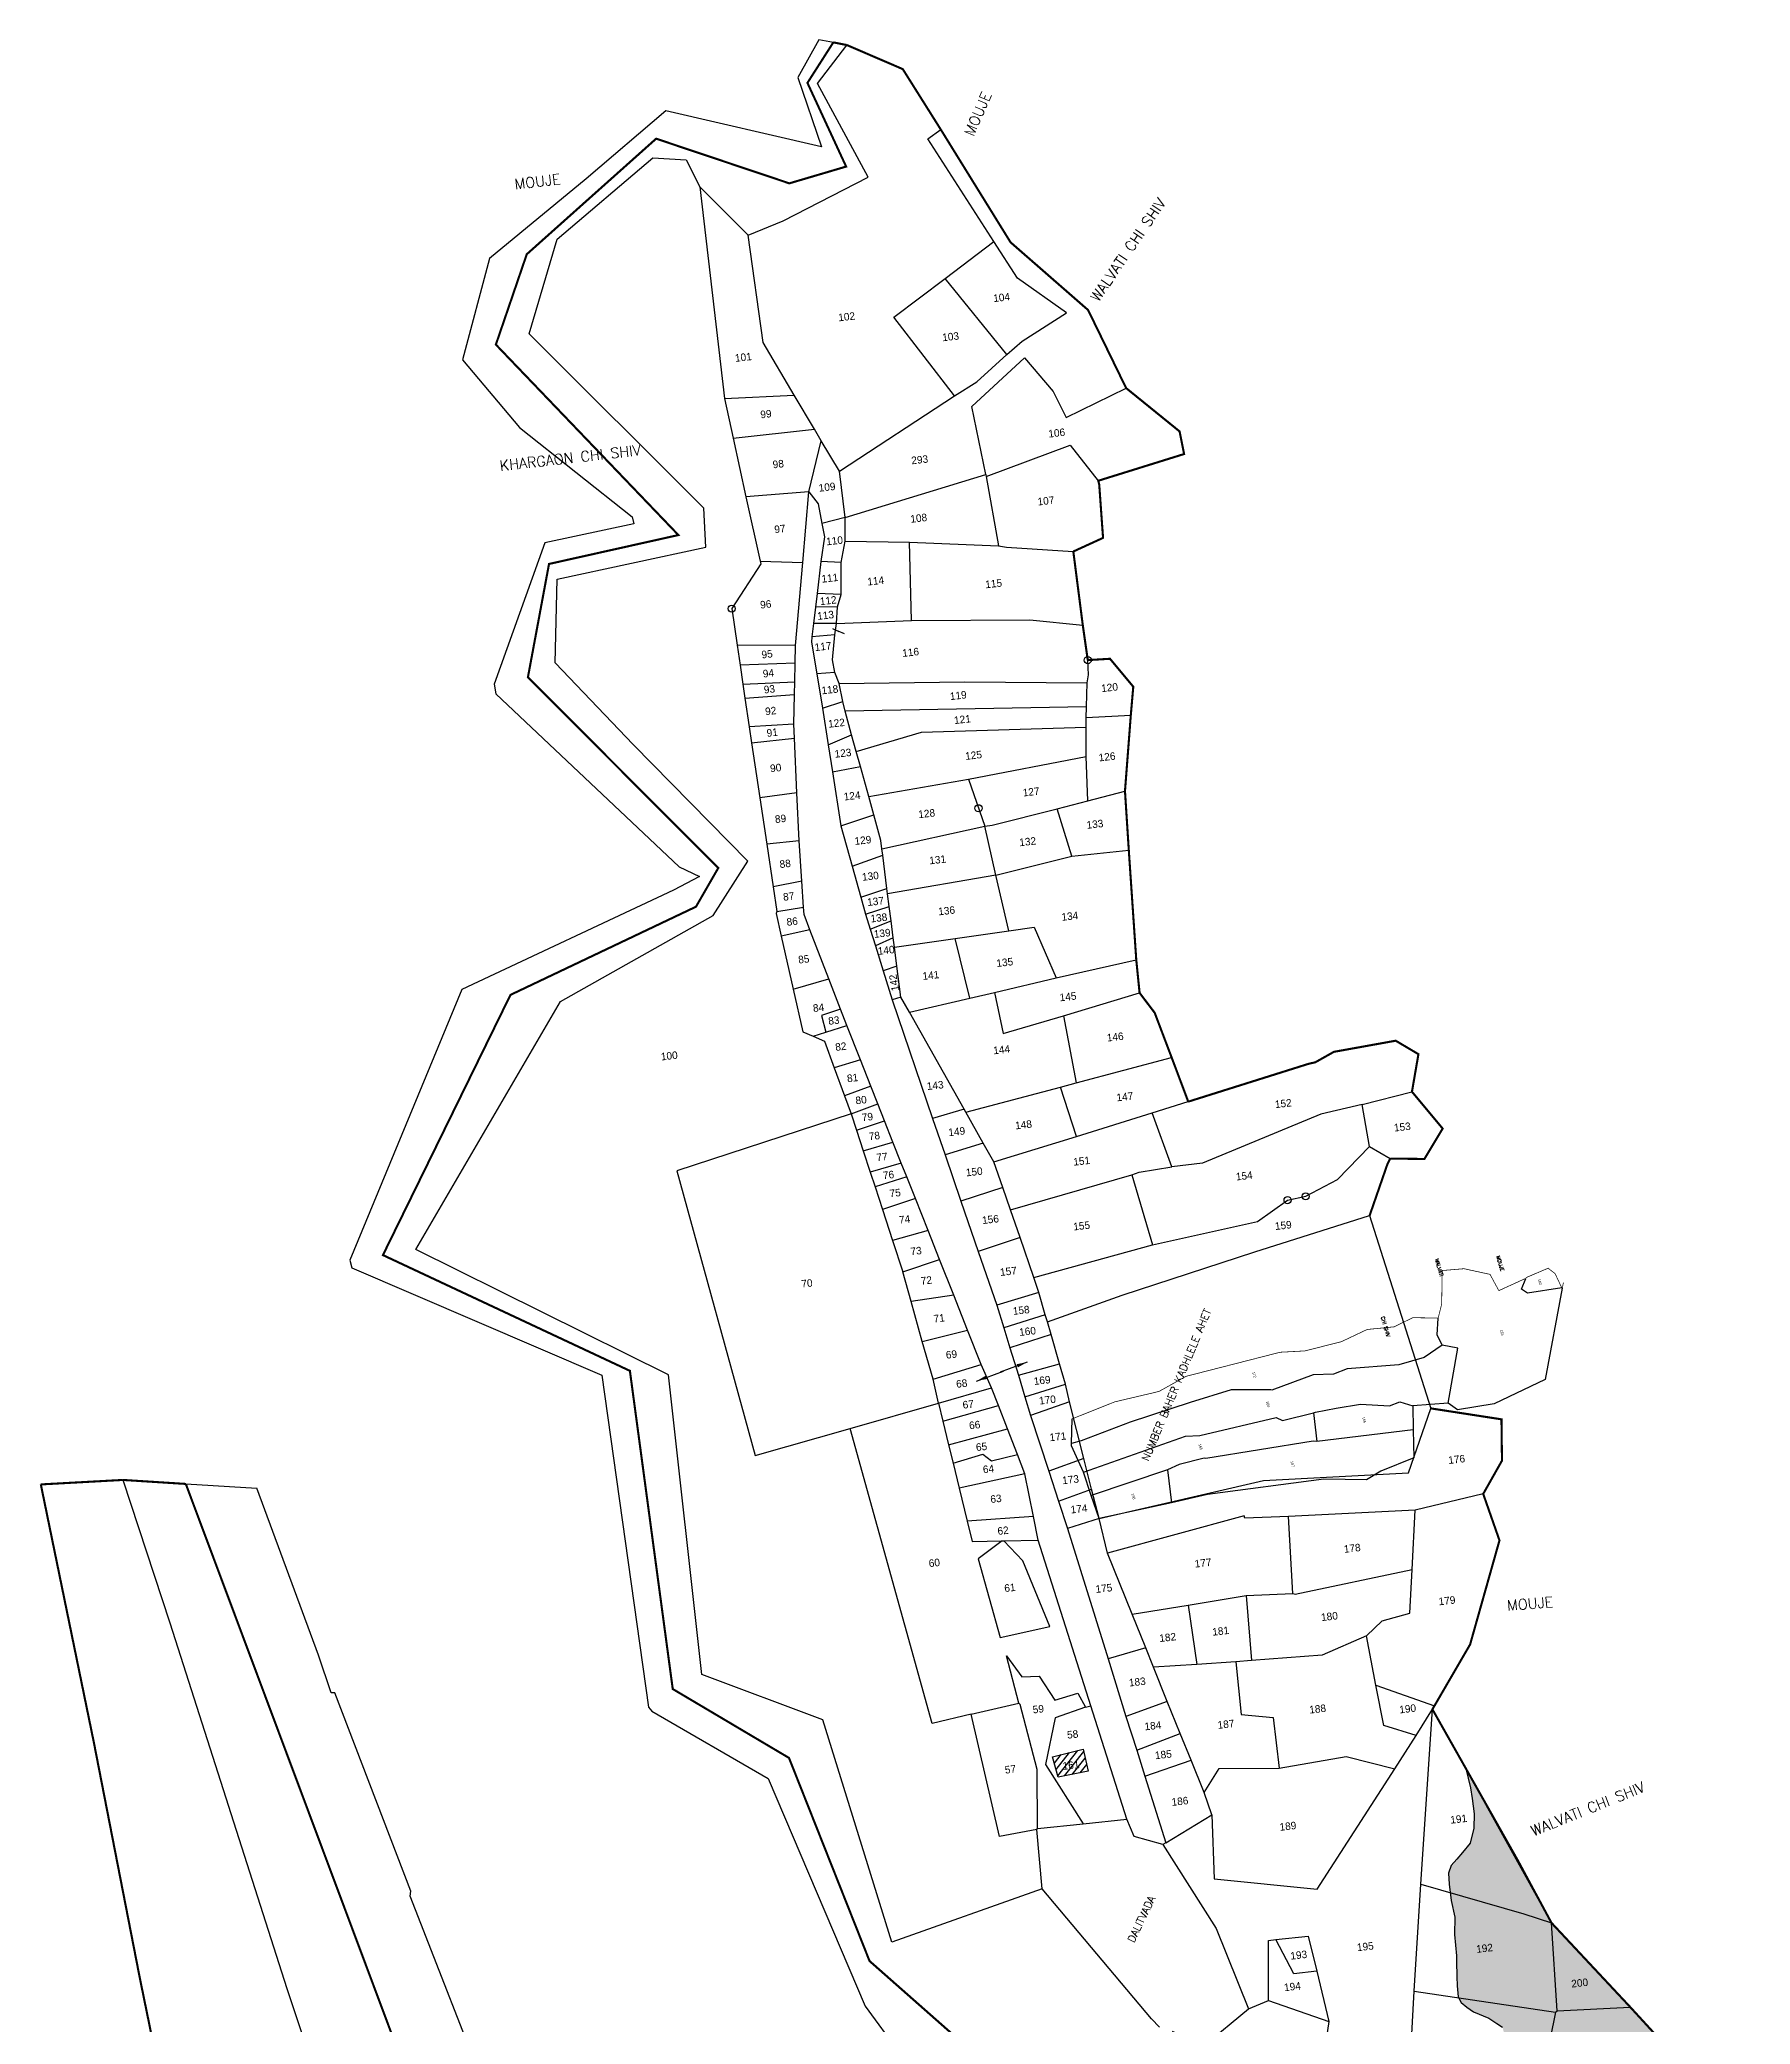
# Model space of a CAD drawing. Header units: metres. Extents: x 288003 to 289095, y 1998718 to 2001191.
# Drawn here: x 288003 to 289033, y 1999995 to 2001191 of the extents above; entities that cross this region are included whole.
import ezdxf
from ezdxf.enums import TextEntityAlignment as Align

# ---------------------------------------------------------------- set-up
doc = ezdxf.new("R2010")
doc.units = ezdxf.units.M
doc.header["$MEASUREMENT"] = 0
doc.linetypes.add('DASHDOT', pattern=[1, 0.5, -0.25, 0, -0.25])
doc.linetypes.add('DIVIDE', pattern=[1.25, 0.5, -0.25, 0, -0.25, 0, -0.25])
for name, color, linetype in [('OFF', 1, 'Continuous'), ('OTHERS', 1, 'Continuous'), ('POLY_HATCH', 12, 'Continuous'), ('POLY_PARCEL', 6, 'Continuous'), ('POLY_ROAD', 30, 'Continuous'), ('POLY_WATER', 4, 'Continuous'), ('SYM_ARROW', 1, 'Continuous'), ('SYM_STONE', 1, 'Continuous'), ('TEXT_MAPIN', 7, 'Continuous'), ('TEXT_MAPOUT', 7, 'Continuous'), ('TEXT_PARCEL', 7, 'Continuous'), ('V_BOUND_LINE', 7, 'Continuous'), ('V_BOUND_STREAM_LINE', 7, 'DASHDOT'), ('V_DIVIDE_LINE', 7, 'DIVIDE')]:
    doc.layers.add(name, color=color, linetype=linetype)
doc.styles.get("Standard").update_dxf_attribs({"font": 'simplex.shx'})
doc.styles.add('TEXT_MAP', font='')
doc.styles.get('TEXT_MAP').set_extended_font_data('Kruti Dev 050')
doc.dimstyles.get("Standard").update_dxf_attribs({"dimtxt": 0.18, "dimasz": 0.18, "dimexe": 0.18, "dimexo": 0.0625, "dimgap": 0.09, "dimtad": 0, "dimtih": 1, "dimtoh": 1, "dimdec": 4, "dimzin": 0, "dimdsep": 46, "dimtxsty": 'Standard', "dimcen": 0.09, "dimadec": 0, "dimazin": 0, "dimtfac": 1, "dimtdec": 4, "dimtofl": 0, "dimtmove": 0, "dimatfit": 3, "dimfxl": 1, "dimtolj": 1, "dimtzin": 0, "dimarcsym": 0})

# ---------------------------------------------------------------- blocks, each defined once
blk = doc.blocks.new('STONE')
blk.add_circle((0, 0), 0.851)
blk = doc.blocks.new('TEXTDOUBLEARROW')
for points in [[(-6.63, 0.01), (0.2, 0.01)], [(6.25, 0.01), (-0.58, 0.01)]]:
    blk.add_leader(points, dimstyle='Standard', override={"dimtxt": 2.5, "dimasz": 2.5, "dimexe": 1.25, "dimexo": 0.625, "dimgap": 0.625, "dimtad": 1, "dimtih": 0, "dimtoh": 0, "dimzin": 8, "dimcen": 2.5, "dimtofl": 1})

msp = doc.modelspace()

# ---------------------------------------------------------------- hatches: boundary and pattern name
at = {"layer": 'OTHERS'}
h = msp.add_hatch(dxfattribs=at)
h.set_pattern_fill('ANSI31', color=256, scale=25.218079, angle=6.393, style=0)
h.set_pattern_definition([(51.39302, (287544.376, 1998327.5496), (-2.463316, 1.9669307), [])])
h.paths.add_polyline_path([(288631.8, 2000161), (288613.3, 2000156.5), (288616.7, 2000144.2), (288634.8, 2000147.8)])
at = {"layer": 'POLY_HATCH'}
h = msp.add_hatch(dxfattribs=at)
h.set_pattern_fill('ZIGZAG', color=256, scale=25.218079, angle=6.393, style=0)
h.set_pattern_definition([(6.39302, (287544.376, 1998327.5496), (2.78166, 3.483655), [3.15226, -3.15226]), (96.39302, (287547.5086, 1998327.9006), (-3.483655, 2.78166), [3.15226, -3.15226])])
h.paths.add_polyline_path([(288961.1, 2000005.8), (288913.7, 2000056.5), (288862.2, 2000149.5), (288865, 2000137.8), (288866, 2000131.4), (288867.1, 2000122.2), (288866.9, 2000113.5), (288864.7, 2000104.5), (288860.1, 2000098.8), (288856.8, 2000094.9), (288853.4, 2000091), (288851.7, 2000086.4), (288852.2, 2000079.7), (288853.3, 2000070), (288855.5, 2000059.9), (288855.3, 2000049.5), (288856.5, 2000036.6), (288856.6, 2000033.3), (288856.8, 2000024.1), (288856.9, 2000018.6), (288857.6, 2000011.9), (288859.3, 2000008.5), (288862.7, 2000005.7), (288866.8, 2000002.9), (288875.9, 1999999), (288880.9, 1999995.8), (288884.2, 1999993.7), (288885.3, 1999989.7), (288874.9, 1999984.2), (288870.7, 1999982.4), (288863.3, 1999980.4), (288856.7, 1999978.6), (288851.1, 1999977.2), (288848.7, 1999974.7), (288848.1, 1999970), (288849.4, 1999966.1), (288850.8, 1999960.5), (288854.8, 1999954.4), (288859.1, 1999950), (288863.3, 1999946.1), (288867, 1999944.9), (288871.2, 1999944), (288874, 1999942.9), (288873.5, 1999940.7), (288868.2, 1999938.8), (288862.5, 1999936.7), (288857.2, 1999932.6), (288854.4, 1999928.8), (288852.6, 1999923.1), (288852.5, 1999918.7), (288854, 1999912.4), (288856.3, 1999906.4), (288860.2, 1999900.8), (288861.9, 1999898), (289012, 1999891.8), (289032.6, 1999927.7)])

# ---------------------------------------------------------------- linework, layer by layer
at = {"layer": 'OFF'}
for points in [[(288481.3, 2001188.9), (288472.6, 2001190.5)], [(288804.2, 2000482.4), (288841, 2000366.3)], [(288091.4, 2000320.8), (288134.1, 2000318.2)]]:
    msp.add_lwpolyline(points, dxfattribs=at)
at = {"layer": 'POLY_HATCH'}
for points in [[(288862.2, 2000149.5), (288865, 2000137.8), (288866, 2000131.4), (288867.1, 2000122.2), (288866.9, 2000113.5), (288864.7, 2000104.5), (288860.1, 2000098.8), (288856.8, 2000094.9), (288853.4, 2000091), (288851.7, 2000086.4), (288852.2, 2000079.7), (288853.3, 2000070), (288855.5, 2000059.9), (288855.3, 2000049.5), (288856.5, 2000036.6), (288856.6, 2000033.3), (288856.8, 2000024.1), (288856.9, 2000018.6), (288857.6, 2000011.9), (288859.3, 2000008.5), (288862.7, 2000005.7), (288866.8, 2000002.9), (288875.9, 1999999), (288880.9, 1999995.8), (288884.2, 1999993.7)], [(289032.6, 1999927.7), (288961.1, 2000005.8), (288913.7, 2000056.5), (288862.2, 2000149.5)]]:
    msp.add_lwpolyline(points, dxfattribs=at)
at = {"layer": 'POLY_PARCEL'}
for points in [[(288577.9, 2001069), (288538.2, 2001130.9), (288546, 2001136.4)], [(288401, 2001102), (288415.8, 2000974.5)], [(288457.8, 2000976.4), (288439, 2001008.1), (288430.1, 2001072.7)], [(288548.6, 2001046.8), (288577.9, 2001069)], [(288585.8, 2001001), (288594.9, 2001008.9), (288621.7, 2001026), (288592.2, 2001046.9), (288577.9, 2001069)], [(288554.3, 2000976.1), (288517.8, 2001023.5), (288548.6, 2001046.8)], [(288585.8, 2001001), (288548.6, 2001046.8)], [(288554.3, 2000976.1), (288567.7, 2000984.4), (288585.8, 2001001)], [(288573.2, 2000928.6), (288564.6, 2000969.7), (288596.4, 2000999), (288613.6, 2000978.7), (288621.5, 2000962.9), (288657.6, 2000980.7)], [(288415.8, 2000974.5), (288457.8, 2000976.4)], [(288415.8, 2000974.5), (288421, 2000950.6)], [(288469.9, 2000956), (288457.8, 2000976.4)], [(288485, 2000930.6), (288554.3, 2000976.1)], [(288421, 2000950.6), (288469.9, 2000956)], [(288421, 2000950.6), (288428.7, 2000915.2)], [(288466.6, 2000918.2), (288474, 2000949)], [(288474, 2000949), (288469.9, 2000956)], [(288485, 2000930.6), (288474, 2000949)], [(288573.4, 2000927.4), (288623.8, 2000946.3), (288640.8, 2000924.9)], [(288488.4, 2000902.8), (288485, 2000930.6)], [(288488.4, 2000902.8), (288573.2, 2000928.6)], [(288573.2, 2000928.6), (288573.4, 2000927.4)], [(288573.4, 2000927.4), (288580.7, 2000885.8)], [(288466.6, 2000918.2), (288428.7, 2000915.2)], [(288428.7, 2000915.2), (288437.2, 2000876.5)], [(288488.4, 2000902.8), (288474.4, 2000899.1)], [(288488.5, 2000888.6), (288488.4, 2000902.8)], [(288486, 2000875.7), (288488.5, 2000888.6)], [(288488.5, 2000888.6), (288527.2, 2000887.9)], [(288528.4, 2000840.7), (288527.2, 2000887.9)], [(288527.2, 2000887.9), (288580.7, 2000885.8)], [(288437.2, 2000876.5), (288437.6, 2000874.8), (288420.1, 2000847.9), (288423.4, 2000825.8)], [(288437.2, 2000876.5), (288462.9, 2000875.6)], [(288486, 2000875.7), (288473.8, 2000876.3)], [(288486, 2000856.4), (288486, 2000875.7)], [(288580.7, 2000885.8), (288585.5, 2000884.9), (288625.8, 2000882.3)], [(288486, 2000856.4), (288471.5, 2000857.1)], [(288483.2, 2000839), (288483.9, 2000849), (288486, 2000856.4)], [(288483.9, 2000849), (288470.5, 2000848.8)], [(288483.2, 2000839), (288528.4, 2000840.7)], [(288528.4, 2000840.7), (288599.7, 2000841.2), (288631.5, 2000837.9)], [(288482.2, 2000832.1), (288468.3, 2000830.9)], [(288483.2, 2000839), (288469.3, 2000838.9)], [(288482.1, 2000809.5), (288480.7, 2000817.1), (288482.2, 2000832.1)], [(288482.2, 2000832.1), (288483.2, 2000839)], [(288458.5, 2000825.7), (288423.4, 2000825.8)], [(288423.4, 2000825.8), (288425.1, 2000813.9)], [(288634.2, 2000803.2), (288635, 2000808.1), (288634.5, 2000816.9)], [(288458.3, 2000815), (288425.1, 2000813.9)], [(288425.1, 2000813.9), (288426.8, 2000802.5)], [(288426.8, 2000802.5), (288458.1, 2000803.8)], [(288482.1, 2000809.5), (288471.3, 2000808.7)], [(288484.8, 2000802.8), (288482.1, 2000809.5)], [(288484.8, 2000802.8), (288560.3, 2000803.8), (288634.2, 2000803.2)], [(288426.8, 2000802.5), (288428.1, 2000794)], [(288428.1, 2000794), (288457.9, 2000796.1)], [(288428.1, 2000794), (288430.7, 2000776.7)], [(288474.7, 2000788), (288487.1, 2000792)], [(288487.1, 2000792), (288484.8, 2000802.8)], [(288488.4, 2000786.1), (288487.1, 2000792)], [(288633.7, 2000788.8), (288634.2, 2000803.2)], [(288633.7, 2000788.8), (288488.4, 2000786.1)], [(288492.3, 2000771.9), (288488.4, 2000786.1)], [(288633.6, 2000782.1), (288633.7, 2000788.8)], [(288660.4, 2000783.6), (288633.6, 2000782.1)], [(288633.6, 2000776.6), (288633.6, 2000782.1)], [(288457.5, 2000778.3), (288430.7, 2000776.7)], [(288430.7, 2000776.7), (288432.1, 2000767)], [(288432.1, 2000767), (288457.9, 2000769.8)], [(288478.2, 2000765.8), (288492.3, 2000771.9)], [(288495.1, 2000761.9), (288492.3, 2000771.9)], [(288495.1, 2000761.9), (288534.4, 2000773.6), (288633.6, 2000776.6)], [(288633.5, 2000758.8), (288633.6, 2000776.6)], [(288432.1, 2000767), (288437, 2000734)], [(288497.6, 2000752.8), (288495.1, 2000761.9)], [(288562.6, 2000745.2), (288633.5, 2000758.8)], [(288634.5, 2000732.2), (288633.5, 2000758.8)], [(288480.7, 2000749.7), (288497.6, 2000752.8)], [(288502.6, 2000734.8), (288497.6, 2000752.8)], [(288502.6, 2000734.8), (288562.6, 2000745.2)], [(288562.6, 2000745.2), (288572.5, 2000716.9)], [(288459.4, 2000737), (288437, 2000734)], [(288437, 2000734), (288441.2, 2000706)], [(288505.6, 2000723.7), (288502.6, 2000734.8)], [(288616, 2000727.4), (288634.5, 2000732.2)], [(288634.5, 2000732.2), (288656.9, 2000738)], [(288485.8, 2000717.1), (288505.6, 2000723.7)], [(288510.5, 2000703.3), (288509.9, 2000708.3), (288505.6, 2000723.7)], [(288572.5, 2000716.9), (288577, 2000717.6), (288616, 2000727.4)], [(288624.9, 2000698.8), (288616, 2000727.4)], [(288460.7, 2000708), (288441.2, 2000706)], [(288510.5, 2000703.3), (288572.5, 2000716.9)], [(288579.2, 2000687.4), (288572.5, 2000716.9)], [(288441.2, 2000706), (288445, 2000680.3)], [(288492.6, 2000692.9), (288511, 2000699.5)], [(288511, 2000699.5), (288510.5, 2000703.3)], [(288513.6, 2000679.4), (288511, 2000699.5)], [(288579.2, 2000687.4), (288624.9, 2000698.8)], [(288624.9, 2000698.8), (288659.2, 2000702.4)], [(288579.2, 2000687.4), (288514, 2000676.1)], [(288586.9, 2000653.8), (288579.2, 2000687.4)], [(288462.3, 2000683.7), (288445, 2000680.3)], [(288445, 2000680.3), (288447.2, 2000665.5)], [(288497.9, 2000674.1), (288513.6, 2000679.4)], [(288514, 2000676.1), (288513.6, 2000679.4)], [(288515, 2000668.5), (288514, 2000676.1)], [(288447.2, 2000665.5), (288446.8, 2000664.3), (288449.9, 2000650.7)], [(288447.2, 2000665.5), (288463.3, 2000668.2)], [(288500.7, 2000663.9), (288515, 2000668.5)], [(288516.1, 2000659.9), (288515, 2000668.5)], [(288467.2, 2000654.5), (288449.9, 2000650.7)], [(288449.9, 2000650.7), (288457.2, 2000618.7)], [(288503.5, 2000654.9), (288516.1, 2000659.9)], [(288517.4, 2000649.6), (288506.6, 2000644.9)], [(288517.4, 2000649.6), (288516.1, 2000659.9)], [(288518.1, 2000644.1), (288517.4, 2000649.6)], [(288518.1, 2000644.1), (288554.6, 2000649.3)], [(288554.6, 2000649.3), (288586.9, 2000653.8)], [(288563.4, 2000613.3), (288554.6, 2000649.3)], [(288586.9, 2000653.8), (288602.3, 2000656), (288615.4, 2000625.5)], [(288519.6, 2000632.6), (288518.1, 2000644.1)], [(288615.4, 2000625.5), (288663.7, 2000636.4)], [(288457.2, 2000618.7), (288478.6, 2000625)], [(288519.6, 2000632.6), (288511.3, 2000629.7)], [(288522, 2000613.9), (288519.6, 2000632.6)], [(288578.3, 2000616.8), (288615.4, 2000625.5)], [(288457.2, 2000618.7), (288463, 2000593), (288469.1, 2000590.4)], [(288522, 2000613.9), (288516.7, 2000612.3)], [(288527.1, 2000604.9), (288522, 2000613.9)], [(288527.1, 2000604.9), (288563.4, 2000613.3)], [(288563.4, 2000613.3), (288578.3, 2000616.8)], [(288578.3, 2000616.8), (288583.6, 2000592), (288619.8, 2000602.6)], [(288619.8, 2000602.6), (288665.7, 2000616.5)], [(288485.7, 2000606.7), (288474.2, 2000602.9), (288476.7, 2000592.8)], [(288560, 2000546.5), (288527.1, 2000604.9)], [(288619.8, 2000602.6), (288627.6, 2000562.3)], [(288469.1, 2000590.4), (288476.7, 2000592.8)], [(288469.1, 2000590.4), (288476, 2000587.5), (288481.8, 2000571.4)], [(288476.7, 2000592.8), (288489.5, 2000596.9)], [(288627.6, 2000562.3), (288685, 2000577.6)], [(288497.6, 2000576.1), (288481.8, 2000571.4)], [(288481.8, 2000571.4), (288488, 2000554.5)], [(288503.8, 2000560.4), (288488, 2000554.5)], [(288488, 2000554.5), (288492, 2000543.6)], [(288561.1, 2000544.6), (288618.1, 2000559.8)], [(288618.1, 2000559.8), (288627.6, 2000562.3)], [(288627.7, 2000530.1), (288618.1, 2000559.8)], [(288799.7, 2000549.2), (288829.7, 2000557)], [(288492, 2000543.6), (288387, 2000509.4), (288434.2, 2000337.9), (288491.4, 2000354.2)], [(288492, 2000543.6), (288508.1, 2000549.6)], [(288492, 2000543.6), (288495.2, 2000533.8)], [(288560, 2000546.5), (288541.1, 2000540.9)], [(288561.1, 2000544.6), (288560, 2000546.5)], [(288571.6, 2000526), (288561.1, 2000544.6)], [(288627.7, 2000530.1), (288673.3, 2000544.2)], [(288673.3, 2000544.2), (288695, 2000551)], [(288685.1, 2000511.7), (288673.3, 2000544.2)], [(288799.7, 2000549.2), (288774.8, 2000543.4), (288703.6, 2000514), (288685.1, 2000511.7)], [(288804.1, 2000524), (288799.7, 2000549.2)], [(288495.2, 2000533.8), (288512.1, 2000539.4)], [(288495.2, 2000533.8), (288499.3, 2000521.3)], [(288578, 2000514.7), (288627.7, 2000530.1)], [(288499.3, 2000521.3), (288517.1, 2000526.7)], [(288499.3, 2000521.3), (288503.5, 2000508.5)], [(288571.6, 2000526), (288548.6, 2000519)], [(288578, 2000514.7), (288571.6, 2000526)], [(288673.4, 2000464.7), (288736.7, 2000478.8), (288754.8, 2000491.7), (288765.7, 2000494), (288784.8, 2000504.2), (288804.1, 2000524)], [(288804.1, 2000524), (288816.6, 2000516.7)], [(288522.2, 2000513.9), (288503.5, 2000508.5)], [(288503.5, 2000508.5), (288506.4, 2000499.8)], [(288525.5, 2000505.7), (288506.4, 2000499.8)], [(288583.3, 2000499.3), (288578, 2000514.7)], [(288588, 2000485.8), (288661, 2000507)], [(288661, 2000507), (288665.4, 2000508.5), (288685.1, 2000511.7)], [(288661, 2000507), (288673.4, 2000464.7)], [(288506.4, 2000499.8), (288510.9, 2000486.1)], [(288583.3, 2000499.3), (288558.1, 2000491.1)], [(288588, 2000485.8), (288583.3, 2000499.3)], [(288530.7, 2000492.6), (288510.9, 2000486.1)], [(288510.9, 2000486.1), (288517, 2000467.3)], [(288593.7, 2000469.1), (288588, 2000485.8)], [(288610.2, 2000418.4), (288655.3, 2000434.4), (288735.1, 2000460.6), (288804.2, 2000482.4)], [(288538.3, 2000473.4), (288517, 2000467.3)], [(288593.7, 2000469.1), (288568.6, 2000460.8)], [(288602, 2000445.2), (288593.7, 2000469.1)], [(288517, 2000467.3), (288523.2, 2000448.6)], [(288602, 2000445.2), (288673.4, 2000464.7)], [(288523.2, 2000448.6), (288545.3, 2000455.9)], [(288528.1, 2000430.6), (288523.2, 2000448.6)], [(288605.1, 2000436), (288602, 2000445.2)], [(288553.8, 2000434.4), (288528.1, 2000430.6)], [(288605.1, 2000436), (288579.8, 2000428.4)], [(288608.9, 2000422.6), (288605.1, 2000436)], [(288919.9, 2000438.9), (288920.2, 2000438.6), (288909.9, 2000383.6), (288879.2, 2000369), (288857.2, 2000365.5), (288851.5, 2000369.5)], [(288919.9, 2000438.9), (288899.2, 2000435.6), (288895.7, 2000438), (288898.2, 2000444.6)], [(288534.8, 2000406.5), (288528.1, 2000430.6)], [(288608.9, 2000422.6), (288584, 2000414.8)], [(288610.2, 2000418.4), (288608.9, 2000422.6)], [(288534.8, 2000406.5), (288562.1, 2000413.4)], [(288612.4, 2000410.7), (288587.6, 2000402.7)], [(288612.4, 2000410.7), (288610.2, 2000418.4)], [(288617.5, 2000393.1), (288612.4, 2000410.7)], [(288847.8, 2000404.4), (288844.9, 2000410.6), (288845.4, 2000420.7)], [(288541.5, 2000383.9), (288534.8, 2000406.5)], [(288847.8, 2000404.4), (288837, 2000396.9), (288821.7, 2000392.6), (288790.7, 2000390.1), (288782.5, 2000386.8), (288770.2, 2000386.5), (288745.4, 2000377.2), (288744.8, 2000377.5), (288720.9, 2000377.4), (288696.2, 2000369.8), (288660.1, 2000357.9), (288630.5, 2000346.7), (288624.7, 2000345.1)], [(288851.5, 2000369.5), (288857.3, 2000402.5), (288847.8, 2000404.4)], [(288541.5, 2000383.9), (288570.3, 2000392.7)], [(288592.7, 2000386.2), (288617.5, 2000393.1)], [(288621, 2000380.8), (288617.5, 2000393.1)], [(288544.6, 2000369.4), (288541.5, 2000383.9)], [(288544.6, 2000369.4), (288576.6, 2000378.7)], [(288596.6, 2000373.2), (288621, 2000380.8)], [(288623.4, 2000370.2), (288621, 2000380.8)], [(288491.4, 2000354.2), (288544.6, 2000369.4)], [(288544.6, 2000369.4), (288547.3, 2000358.5)], [(288547.3, 2000358.5), (288580.8, 2000368)], [(288623.4, 2000370.2), (288600.1, 2000362)], [(288632.1, 2000336.2), (288623.4, 2000370.2)], [(288631.9, 2000327.9), (288693.3, 2000349.5), (288702, 2000349.9), (288747.9, 2000360.8), (288751.8, 2000358.9), (288770.5, 2000363.7)], [(288641.3, 2000299.9), (288740.3, 2000322.8), (288827.6, 2000327.5), (288841, 2000366.3)], [(288770.5, 2000363.7), (288771.7, 2000364.1), (288784, 2000366.5), (288798.7, 2000368.8), (288816.1, 2000367.9), (288822.4, 2000370.2), (288830.2, 2000367.9)], [(288770.5, 2000363.7), (288772.4, 2000346.4)], [(288851.5, 2000369.5), (288830.2, 2000367.9)], [(288830.2, 2000367.9), (288830.5, 2000353.3)], [(288564.2, 2000182.1), (288540.8, 2000176.6), (288491.4, 2000354.2)], [(288547.3, 2000358.5), (288550.7, 2000344.4)], [(288550.7, 2000344.4), (288586.1, 2000354)], [(288624.7, 2000345.1), (288625.1, 2000360)], [(288830.5, 2000353.3), (288830.9, 2000336.5), (288810.9, 2000328.4), (288802.3, 2000323.3), (288776.7, 2000323.7), (288706.6, 2000314.4), (288684.9, 2000309.5)], [(288830.5, 2000353.3), (288772.4, 2000346.4)], [(288550.7, 2000344.4), (288553.4, 2000333.3)], [(288553.4, 2000333.3), (288571.4, 2000338.8), (288576.5, 2000334.7), (288592.1, 2000338.6)], [(288631.9, 2000327.9), (288624.7, 2000343.8), (288624.7, 2000345.1)], [(288772.4, 2000346.4), (288770.2, 2000346.6), (288705.6, 2000336.2), (288704.6, 2000336.4), (288689.5, 2000332.5), (288682.5, 2000329.2)], [(288553.4, 2000333.3), (288557.1, 2000318.3)], [(288596.6, 2000326.9), (288557.1, 2000318.3)], [(288632.1, 2000336.2), (288611.1, 2000328.4)], [(288636.5, 2000313.8), (288631.9, 2000327.9)], [(288636.8, 2000317.6), (288632.1, 2000336.2)], [(288682.5, 2000329.2), (288636.5, 2000313.8)], [(288682.5, 2000329.2), (288684.9, 2000309.5)], [(288557.1, 2000318.3), (288561.9, 2000298.4)], [(288616.9, 2000310.5), (288636.8, 2000317.6)], [(288684.9, 2000309.5), (288641.3, 2000299.9), (288636.5, 2000313.8)], [(288641.3, 2000299.9), (288636.8, 2000317.6)], [(288872.6, 2000314.8), (288831.7, 2000304.9)], [(288831.7, 2000304.9), (288755.4, 2000301.2)], [(288829.8, 2000269.2), (288831.7, 2000304.9)], [(288601.8, 2000301.2), (288561.9, 2000298.4)], [(288561.9, 2000298.4), (288564.9, 2000286.2), (288582.9, 2000286.5)], [(288641.3, 2000299.9), (288622.3, 2000294)], [(288646.4, 2000279.2), (288641.3, 2000299.9)], [(288755.4, 2000301.2), (288729.1, 2000300.2), (288728.6, 2000301.6), (288646.4, 2000279.2)], [(288757.9, 2000254.8), (288755.4, 2000301.2)], [(288582.9, 2000286.5), (288568.6, 2000275.6), (288581.8, 2000228.4), (288611.7, 2000235), (288595.4, 2000274.4), (288584, 2000286.6)], [(288582.9, 2000286.5), (288584, 2000286.6)], [(288584, 2000286.6), (288604.7, 2000287)], [(288661.2, 2000242.4), (288646.4, 2000279.2)], [(288757.9, 2000254.8), (288759.4, 2000254.5), (288829.8, 2000269.2)], [(288802.4, 2000229.3), (288811.7, 2000238.4), (288828.5, 2000242.9), (288829.8, 2000269.2)], [(288729.9, 2000253.6), (288757.9, 2000254.8)], [(288661.2, 2000242.4), (288695, 2000247.8)], [(288669.4, 2000222), (288661.2, 2000242.4)], [(288695, 2000247.8), (288729.9, 2000253.6)], [(288695, 2000247.8), (288700.2, 2000212.1)], [(288729.9, 2000253.6), (288733, 2000214.4)], [(288669.4, 2000222), (288646.8, 2000215.4)], [(288674.1, 2000210.4), (288669.4, 2000222)], [(288802.4, 2000229.3), (288775.6, 2000217.6), (288733, 2000214.4)], [(288808, 2000199.7), (288802.4, 2000229.3)], [(288592.9, 2000188.8), (288585.5, 2000217.3), (288594.8, 2000204.6), (288605.2, 2000205), (288614.7, 2000190.5), (288628.6, 2000194.7), (288633.2, 2000186.4)], [(288700.2, 2000212.1), (288674.1, 2000210.4)], [(288682.4, 2000189.7), (288674.1, 2000210.4)], [(288723.6, 2000213.7), (288700.2, 2000212.1)], [(288733, 2000214.4), (288723.6, 2000213.7)], [(288723.6, 2000213.7), (288726.9, 2000182), (288746.2, 2000180.1), (288749.7, 2000149.6)], [(288808, 2000199.7), (288843.2, 2000187.1)], [(288832.2, 2000169.3), (288812.8, 2000175.3), (288808, 2000199.7)], [(288564.2, 2000182.1), (288592.9, 2000188.8)], [(288604.3, 2000113.4), (288604, 2000148.8), (288593.7, 2000187.9), (288592.9, 2000188.8)], [(288633.2, 2000186.4), (288614.9, 2000179.9), (288609.1, 2000151.8), (288631.7, 2000116.2)], [(288633.2, 2000186.4), (288636.4, 2000187.2)], [(288682.4, 2000189.7), (288657.5, 2000180.7)], [(288690.2, 2000170.5), (288682.4, 2000189.7)], [(288832.2, 2000169.3), (288842, 2000185.1)], [(288835.1, 2000079.7), (288842, 2000185.1)], [(288603.9, 2000112.6), (288581.4, 2000108.4), (288564.2, 2000182.1)], [(288664, 2000160.4), (288690.2, 2000170.5)], [(288696.7, 2000154.4), (288690.2, 2000170.5)], [(288613.3, 2000156.5), (288631.8, 2000161), (288634.8, 2000147.8), (288616.7, 2000144.2), (288613.3, 2000156.5)], [(288819.4, 2000149.3), (288832.2, 2000169.3)], [(288668.9, 2000144.9), (288696.7, 2000154.4)], [(288704.5, 2000134.9), (288696.7, 2000154.4)], [(288704.5, 2000134.9), (288713.7, 2000149.4), (288749.7, 2000149.6)], [(288709.2, 2000121.6), (288710.7, 2000083), (288772.7, 2000076.8), (288819.4, 2000149.3)], [(288749.7, 2000149.6), (288790, 2000156.7), (288819.4, 2000149.3)], [(288709.2, 2000121.6), (288704.5, 2000134.9)], [(288603.9, 2000112.6), (288604.3, 2000113.4)], [(288607.1, 2000076.9), (288603.9, 2000112.6)], [(288604.3, 2000113.4), (288631.7, 2000116.2)], [(288631.7, 2000116.2), (288658, 2000119)], [(288681.6, 2000104.6), (288709.2, 2000121.6)], [(288679.7, 2000103.7), (288711.8, 2000053.1), (288731.2, 2000004.8)], [(288831, 2000015.3), (288835.1, 2000079.7)], [(288835.1, 2000079.7), (288897, 2000061.9), (288913.7, 2000056.5)], [(288917.1, 2000003.6), (288913.7, 2000056.5)], [(288743.4, 2000009.7), (288743.3, 2000045.9), (288747.8, 2000046.4)], [(288747.8, 2000046.4), (288767.3, 2000048.4), (288772.5, 2000027.4)], [(288772.5, 2000027.4), (288758.5, 2000025.8), (288747.8, 2000046.4)], [(288772.5, 2000027.4), (288779.6, 1999997.1)], [(288829.4, 1999985.8), (288831, 2000015.3)], [(288831, 2000015.3), (288916.1, 2000002.7)], [(288685.4, 1999991.2), (288704.5, 1999982.7), (288731.2, 2000004.8)], [(288731.2, 2000004.8), (288743.4, 2000009.7)], [(288743.4, 2000009.7), (288779.6, 1999997.1)], [(288916.1, 2000002.7), (288917.1, 2000003.6)], [(288917.1, 2000003.6), (288961.1, 2000005.8)], [(288779.6, 1999997.1), (288775.9, 1999971.3)], [(288916.1, 2000002.7), (288897.5, 1999910.5)]]:
    msp.add_lwpolyline(points, dxfattribs=at)
at = {"layer": 'POLY_ROAD'}
for points in [[(288462.9, 2000875.6), (288466.6, 2000918.2)], [(288466.6, 2000918.2), (288472.1, 2000911), (288474.4, 2000899.1)], [(288474.4, 2000899.1), (288475.9, 2000891.2), (288473.8, 2000876.3)], [(288458.5, 2000825.7), (288462.9, 2000875.6)], [(288473.8, 2000876.3), (288471.5, 2000857.1)], [(288471.5, 2000857.1), (288470.5, 2000848.8)], [(288470.5, 2000848.8), (288469.3, 2000838.9)], [(288468.3, 2000830.9), (288468.2, 2000827.7), (288471.3, 2000808.7)], [(288469.3, 2000838.9), (288468.3, 2000830.9)], [(288458.3, 2000815), (288458.5, 2000825.7)], [(288457.9, 2000796.1), (288458.1, 2000803.8)], [(288458.1, 2000803.8), (288458.3, 2000815)], [(288471.3, 2000808.7), (288474.7, 2000788)], [(288457.5, 2000778.3), (288457.9, 2000796.1)], [(288474.7, 2000788), (288478.2, 2000765.8)], [(288457.9, 2000769.8), (288457.5, 2000778.3)], [(288459.4, 2000737), (288457.9, 2000769.8)], [(288478.2, 2000765.8), (288480.7, 2000749.7)], [(288480.7, 2000749.7), (288485.8, 2000717.1)], [(288460.7, 2000708), (288459.4, 2000737)], [(288462.3, 2000683.7), (288460.7, 2000708)], [(288485.8, 2000717.1), (288492.6, 2000692.9)], [(288492.6, 2000692.9), (288497.9, 2000674.1)], [(288463.3, 2000668.2), (288462.3, 2000683.7)], [(288497.9, 2000674.1), (288500.7, 2000663.9)], [(288467.2, 2000654.5), (288463.7, 2000663.7), (288463.3, 2000668.2)], [(288500.7, 2000663.9), (288503.5, 2000654.9)], [(288478.6, 2000625), (288467.2, 2000654.5)], [(288503.5, 2000654.9), (288506.6, 2000644.9)], [(288506.6, 2000644.9), (288511.3, 2000629.7)], [(288485.7, 2000606.7), (288478.6, 2000625)], [(288511.3, 2000629.7), (288516.7, 2000612.3)], [(288489.5, 2000596.9), (288485.7, 2000606.7)], [(288516.7, 2000612.3), (288541.1, 2000540.9)], [(288497.6, 2000576.1), (288489.5, 2000596.9)], [(288503.8, 2000560.4), (288497.6, 2000576.1)], [(288508.1, 2000549.6), (288503.8, 2000560.4)], [(288512.1, 2000539.4), (288508.1, 2000549.6)], [(288541.1, 2000540.9), (288548.6, 2000519)], [(288517.1, 2000526.7), (288512.1, 2000539.4)], [(288522.2, 2000513.9), (288517.1, 2000526.7)], [(288548.6, 2000519), (288558.1, 2000491.1)], [(288525.5, 2000505.7), (288522.2, 2000513.9)], [(288530.7, 2000492.6), (288525.5, 2000505.7)], [(288538.3, 2000473.4), (288530.7, 2000492.6)], [(288558.1, 2000491.1), (288568.6, 2000460.8)], [(288545.3, 2000455.9), (288538.3, 2000473.4)], [(288568.6, 2000460.8), (288579.8, 2000428.4)], [(288553.8, 2000434.4), (288545.3, 2000455.9)], [(288562.1, 2000413.4), (288553.8, 2000434.4)], [(288579.8, 2000428.4), (288584, 2000414.8)], [(288570.3, 2000392.7), (288562.1, 2000413.4)], [(288584, 2000414.8), (288587.6, 2000402.7)], [(288587.6, 2000402.7), (288592.7, 2000386.2)], [(288576.6, 2000378.7), (288570.3, 2000392.7)], [(288592.7, 2000386.2), (288596.6, 2000373.2)], [(288580.8, 2000368), (288576.6, 2000378.7)], [(288586.1, 2000354), (288580.8, 2000368)], [(288596.6, 2000373.2), (288600.1, 2000362)], [(288600.1, 2000362), (288611.1, 2000328.4)], [(288592.1, 2000338.6), (288586.1, 2000354)], [(288596.6, 2000326.9), (288592.1, 2000338.6)], [(288601.8, 2000301.2), (288596.6, 2000326.9)], [(288611.1, 2000328.4), (288616.9, 2000310.5)], [(288616.9, 2000310.5), (288622.3, 2000294)], [(288604.7, 2000287), (288601.8, 2000301.2)], [(288622.3, 2000294), (288646.8, 2000215.4)], [(288636.4, 2000187.2), (288604.7, 2000287)], [(288646.8, 2000215.4), (288657.5, 2000180.7)], [(288658, 2000119), (288636.4, 2000187.2)], [(288657.5, 2000180.7), (288664, 2000160.4)], [(288664, 2000160.4), (288668.9, 2000144.9)], [(288668.9, 2000144.9), (288681.6, 2000104.6)], [(288679.7, 2000103.7), (288662.5, 2000108.5), (288658, 2000119)], [(288681.6, 2000104.6), (288679.7, 2000103.7)]]:
    msp.add_lwpolyline(points, dxfattribs=at)
at = {"layer": 'POLY_WATER'}
for points in [[(288472.6, 2001190.5), (288460, 2001167.8), (288474.2, 2001126), (288380.4, 2001147.6), (288332.4, 2001106.7), (288274.2, 2001058.8), (288258.1, 2000997.7), (288292.3, 2000956.9), (288360.2, 2000903.1), (288361.1, 2000899), (288307.5, 2000887.6), (288277.1, 2000802.5), (288278.1, 2000796.5), (288388.5, 2000692.5), (288400.8, 2000686.5), (288385.1, 2000678.4), (288257.6, 2000618.6), (288190.1, 2000455.6), (288191.4, 2000451), (288341.9, 2000386.3), (288370.1, 2000186.3), (288372, 2000184), (288442.1, 2000143.4), (288500.5, 2000006.4), (288561.3, 1999923.3)], [(288430.1, 2001072.7), (288451, 2001081.5), (288502.2, 2001107.7), (288471.7, 2001164.1), (288489.4, 2001187.3)], [(288607.1, 2000076.9), (288516.6, 2000044.8), (288475, 2000178.7), (288402.2, 2000206.1), (288382, 2000386.4), (288230, 2000461.9), (288317, 2000611.4), (288408.9, 2000663.2), (288429.8, 2000695.8), (288360.7, 2000766.1), (288313.8, 2000815.2), (288315, 2000865.6), (288404.5, 2000885), (288403.3, 2000908.3), (288298.2, 2001013.4), (288315, 2001070.4), (288372.6, 2001119.4), (288392.6, 2001118.1), (288401, 2001102)], [(288401, 2001102), (288430.1, 2001072.7)], [(288053.5, 2000323.2), (288081.7, 2000237.2), (288152.2, 2000016.9), (288210.9, 1999840.9), (288219.4, 1999818.4), (288291.6, 1999609.2)], [(288275.6, 1999946.5), (288226.5, 2000072.6), (288226.9, 2000075.5), (288181.1, 2000195), (288178.9, 2000195), (288171.2, 2000217.7), (288134.1, 2000318.2)], [(288677.6, 1999993.7), (288672.8, 1999998.7), (288607.1, 2000076.9)]]:
    msp.add_lwpolyline(points, dxfattribs=at)
at = {"layer": 'V_BOUND_LINE'}
for points, const_width in [([(288489.4, 2001187.3), (288523.1, 2001172.8), (288546, 2001136.4)], 1.26), ([(288546, 2001136.4), (288588, 2001068.5), (288634.7, 2001027.7), (288657.6, 2000980.7)], 1.26), ([(288657.6, 2000980.7), (288689.8, 2000954.6), (288692.5, 2000941), (288640.8, 2000924.9)], 1.26), ([(288640.8, 2000924.9), (288641.4, 2000922.5), (288643.7, 2000890.5), (288625.8, 2000882.3)], 1.26), ([(288625.8, 2000882.3), (288631.5, 2000837.9)], 1.26), ([(288631.5, 2000837.9), (288634.5, 2000816.9)], 1.26), ([(288634.5, 2000816.9), (288647.9, 2000817.7), (288661.9, 2000800.9), (288660.4, 2000783.6)], 1.26), ([(288660.4, 2000783.6), (288656.9, 2000738)], 1.26), ([(288656.9, 2000738), (288659.2, 2000702.4)], 1.26), ([(288659.2, 2000702.4), (288663.7, 2000636.4)], 1.26), ([(288663.7, 2000636.4), (288665.7, 2000616.5)], 1.26), ([(288665.7, 2000616.5), (288674.8, 2000604.5), (288685, 2000577.6)], 1.26), ([(288685, 2000577.6), (288695, 2000551)], 1.26), ([(288695, 2000551), (288767.5, 2000573.8), (288771.5, 2000574.7), (288782.7, 2000581), (288819.9, 2000587.7), (288833.6, 2000579.6), (288829.7, 2000557)], 1.26), ([(288829.7, 2000557), (288848.2, 2000534.8), (288837.2, 2000516.5), (288816.6, 2000516.7)], 1.26), ([(288816.6, 2000516.7), (288814.9, 2000513.3), (288804.2, 2000482.4)], 1.26), ([(288845.4, 2000420.7), (288845.6, 2000421.1), (288847.6, 2000429.1), (288847.9, 2000449.3), (288861, 2000450.4), (288876.7, 2000447), (288882, 2000437.2)], 0.437), ([(288898.2, 2000444.6), (288898.8, 2000445.2), (288911.7, 2000450.7), (288915.9, 2000447.4), (288919.9, 2000438.9)], 0.437), ([(288882, 2000437.2), (288898.2, 2000444.6)], 0.437), ([(288625.1, 2000360), (288625.1, 2000360), (288650.7, 2000370.2), (288677.4, 2000376.5), (288693.7, 2000385.6), (288750.3, 2000400.1), (288765.3, 2000400.9), (288787.3, 2000406.5), (288802.7, 2000413.8), (288818.9, 2000415.4), (288830.2, 2000420.9), (288845.4, 2000420.7)], 0.437), ([(288841, 2000366.3), (288883.6, 2000359.7), (288883.9, 2000334.8), (288872.6, 2000314.8)], 1.26), ([(288004.1, 2000320.5), (288053.5, 2000323.2)], 1.26), ([(288036, 2000165.3), (288004.1, 2000320.5)], 1.26), ([(288872.6, 2000314.8), (288882.4, 2000286.8), (288864.7, 2000224.1), (288843.2, 2000187.1)], 1.26), ([(288843.2, 2000187.1), (288842, 2000185.1)], 1.26), ([(288842, 2000185.1), (288893.5, 2000094), (288913.7, 2000056.5)], 1.26), ([(288063.8, 2000022.8), (288036, 2000165.3)], 1.26), ([(288913.7, 2000056.5), (288961.1, 2000005.8)], 1.26), ([(288108.2, 1999806), (288063.8, 2000022.8)], 1.26), ([(288961.1, 2000005.8), (289032.6, 1999927.7), (288983.8, 1999842.5), (288982.9, 1999839.9)], 1.26)]:
    msp.add_lwpolyline(points, dxfattribs=dict(at, const_width=const_width))
at = {"layer": 'V_BOUND_STREAM_LINE', "ltscale": 10, "const_width": 1.26, "flags": 128}
for points in [[(288091.4, 2000320.8), (288332.6, 1999676.3), (288478.4, 1999762.3), (288611.1, 1999938.2), (288503.1, 2000033.5), (288454.6, 2000155.8), (288384.6, 2000197.3), (288358.8, 2000388.9), (288210.1, 2000458.6), (288286.9, 2000615.3), (288398.6, 2000668.4), (288412, 2000691.7), (288297.4, 2000806.6), (288310.1, 2000874.8), (288388, 2000892.2), (288278.1, 2001006.9), (288296.7, 2001061.3), (288374.6, 2001130.9), (288454.8, 2001104), (288489, 2001114.1), (288465.7, 2001164.5), (288481.3, 2001188.9)], [(288481.3, 2001188.9), (288489.4, 2001187.3)], [(288053.5, 2000323.2), (288091.4, 2000320.8)]]:
    msp.add_lwpolyline(points, dxfattribs=at)
at = {"layer": 'V_DIVIDE_LINE', "ltscale": 10, "const_width": 0.437, "flags": 128}
msp.add_lwpolyline([(288920.2, 2000438.6), (288920.9, 2000442.1)], dxfattribs=at)

# ---------------------------------------------------------------- block references
at = {"layer": 'SYM_ARROW'}
for p, xscale, yscale, zscale, rotation in [((288484.5, 2000834.2), 0.6150018663985308, 0.6150018663985308, 0.6150018663985308, 336.1946798724172), ((288583.2, 2000388.6), 2.521807867363099, 2.521807867363099, 2.521807867363099, 20.45890972771334)]:
    msp.add_blockref('TEXTDOUBLEARROW', p, dxfattribs=dict(at, xscale=xscale, yscale=yscale, zscale=zscale, rotation=rotation))
at = {"layer": 'SYM_STONE', "xscale": 2.521807867363099, "yscale": 2.521807867363099, "zscale": 2.521807867363099, "rotation": 6.393019831615342}
for p in [(288420.1, 2000847.9), (288634.5, 2000816.9), (288568.7, 2000727.7), (288754.8, 2000491.7), (288765.7, 2000494)]:
    msp.add_blockref('STONE', p, dxfattribs=at)

# ---------------------------------------------------------------- texts
at = {"layer": 'TEXT_MAPIN'}
for s, height, rotation, p in [('NUMBER BAHER KADHLELE AHET', 4.539, 67.3454, (288671, 2000334.1)), ('DALITVADA', 4.54, 64.3992, (288662.3, 2000044.2))]:
    msp.add_text(s, height=height, rotation=rotation, dxfattribs=at).set_placement(p)
at = {"layer": 'TEXT_MAPOUT'}
for s, height, rotation, p in [('MOUJE', 6.3, 66.5593, (288565.6, 2001131.8)), ('MOUJE', 6.3, 6.393, (288289.7, 2001100.4)), ('WALVATI CHI SHIV', 6.305, 55.7415, (288640.8, 2001032)), ('KHARGAON CHI SHIV', 6.305, 6.393, (288280.8, 2000930.8)), ('MOUJE', 2.18, 286.9075, (288880.4, 2000457.9)), ('WALVATI', 2.18, 286.0708, (288843.5, 2000456.2)), ('CHI SHIV', 2.18, 286.0708, (288811, 2000421.3)), ('MOUJE', 6.3, 4.4372, (288887.2, 2000244.5)), ('WALVATI CHI SHIV', 6.305, 21.9335, (288902.9, 2000108.6))]:
    msp.add_text(s, height=height, rotation=rotation, dxfattribs=at).set_placement(p)
at = {"layer": 'TEXT_PARCEL', "style": 'TEXT_MAP'}
for s, height, rotation, p in [('104', 4.54, 6.393, (288582.6, 2001035.3)), ('102', 4.54, 6.393, (288489.3, 2001023.7)), ('103', 4.54, 6.393, (288551.9, 2001011.7)), ('101', 4.54, 6.393, (288427.1, 2000999.3)), ('99', 4.54, 6.393, (288440.7, 2000965.1)), ('106', 4.54, 6.393, (288615.8, 2000953.7)), ('98', 4.54, 6.393, (288448.1, 2000935)), ('293', 4.54, 6.393, (288533.3, 2000937.6)), ('109', 4.54, 6.393, (288477.5, 2000921.1)), ('107', 4.54, 6.393, (288609.3, 2000912.8)), ('108', 4.54, 6.393, (288532.7, 2000902.4)), ('97', 4.54, 6.393, (288449.1, 2000895.9)), ('110', 4.54, 6.393, (288482, 2000888.8)), ('111', 4.54, 6.393, (288479.2, 2000866.3)), ('114', 4.54, 6.393, (288506.8, 2000864.6)), ('115', 4.54, 6.393, (288577.8, 2000862.9)), ('96', 4.54, 6.393, (288440.6, 2000850.5)), ('112', 4.54, 6.393, (288478.2, 2000852.8)), ('113', 4.54, 6.393, (288476.6, 2000843.9)), ('117', 4.54, 6.393, (288475.1, 2000825.1)), ('95', 4.54, 6.393, (288441.4, 2000820.5)), ('116', 4.54, 6.393, (288527.8, 2000821.6)), ('94', 4.54, 6.393, (288442.2, 2000809)), ('93', 4.54, 6.393, (288442.8, 2000799.4)), ('118', 4.54, 6.393, (288479.2, 2000799.1)), ('119', 4.54, 6.393, (288556.5, 2000795.6)), ('120', 4.54, 6.393, (288647.6, 2000800.4)), ('92', 4.54, 6.393, (288443.6, 2000786.3)), ('122', 4.54, 6.393, (288483.2, 2000779)), ('121', 4.54, 6.393, (288559, 2000781.2)), ('91', 4.54, 6.393, (288444.5, 2000773.3)), ('123', 4.54, 6.393, (288487.1, 2000760.9)), ('125', 4.54, 6.393, (288565.7, 2000759.6)), ('126', 4.54, 6.393, (288646.1, 2000758.7)), ('90', 4.54, 6.393, (288446.6, 2000752)), ('124', 4.54, 6.393, (288492.6, 2000735.2)), ('127', 4.54, 6.393, (288600.4, 2000737.6)), ('89', 4.54, 6.393, (288449.5, 2000721.4)), ('128', 4.54, 6.393, (288537.5, 2000724.5)), ('133', 4.54, 6.393, (288638.8, 2000718.1)), ('129', 4.54, 6.393, (288499.1, 2000708.4)), ('132', 4.54, 6.393, (288598.3, 2000707.6)), ('88', 4.54, 6.393, (288452.3, 2000694.3)), ('131', 4.54, 6.393, (288544.1, 2000696.7)), ('130', 4.54, 6.393, (288503.6, 2000686.8)), ('87', 4.54, 6.393, (288454.4, 2000674.6)), ('137', 4.54, 6.393, (288506.7, 2000671.6)), ('86', 4.54, 6.393, (288456.5, 2000659.5)), ('138', 4.54, 6.393, (288508.7, 2000661.7)), ('136', 4.54, 6.393, (288549.5, 2000666)), ('134', 4.54, 6.393, (288623.7, 2000662.7)), ('139', 4.54, 6.393, (288510.7, 2000652.4)), ('85', 4.54, 6.393, (288463.5, 2000636.8)), ('140', 4.54, 6.393, (288513.1, 2000642.2)), ('135', 4.54, 6.393, (288584.5, 2000634.9)), ('142', 4.54, 99.4074, (288517.8, 2000622.6)), ('141', 4.54, 6.393, (288540, 2000627.1)), ('145', 4.54, 6.393, (288622.6, 2000614.2)), ('84', 4.54, 6.393, (288472.4, 2000607.6)), ('83', 4.54, 6.393, (288481.6, 2000599.9)), ('146', 4.54, 6.393, (288651, 2000590)), ('100', 4.54, 6.393, (288382.5, 2000578.6)), ('82', 4.54, 6.393, (288485.8, 2000584.2)), ('144', 4.54, 6.393, (288582.6, 2000582.3)), ('81', 4.54, 6.393, (288492.9, 2000565.3)), ('80', 4.54, 6.393, (288498, 2000552)), ('143', 4.54, 6.393, (288542.6, 2000560.8)), ('147', 4.54, 6.393, (288656.8, 2000554)), ('152', 4.54, 6.393, (288752.2, 2000549.9)), ('79', 4.54, 6.393, (288501.8, 2000541.8)), ('78', 4.54, 6.393, (288506, 2000530.4)), ('149', 4.54, 6.393, (288555.6, 2000533)), ('148', 4.54, 6.393, (288595.8, 2000537.1)), ('153', 4.54, 6.393, (288823.9, 2000535.8)), ('77', 4.54, 6.393, (288510.6, 2000517.7)), ('151', 4.54, 6.393, (288630.8, 2000515.2)), ('76', 4.54, 6.393, (288514.5, 2000506.9)), ('150', 4.54, 6.393, (288566.1, 2000508.8)), ('154', 4.54, 6.393, (288728.7, 2000506.3)), ('75', 4.54, 6.393, (288518.5, 2000496)), ('74', 4.54, 6.393, (288524.2, 2000480.1)), ('156', 4.54, 6.393, (288575.9, 2000480.1)), ('155', 4.54, 6.393, (288630.8, 2000476.2)), ('159', 4.54, 6.393, (288752.2, 2000476.5)), ('73', 4.54, 6.393, (288531.1, 2000461.1)), ('72', 4.54, 6.393, (288537.3, 2000443.4)), ('157', 4.54, 6.393, (288586.7, 2000448.8)), ('70', 4.54, 6.393, (288465.4, 2000441.6)), ('162', 1.57, 286.0708, (288906.7, 2000442.5)), ('71', 4.54, 6.393, (288545, 2000420.6)), ('158', 4.54, 6.393, (288594.4, 2000425.4)), ('160', 4.54, 6.393, (288598.2, 2000412.7)), ('163', 1.57, 286.0708, (288883.9, 2000411.9)), ('69', 4.54, 6.393, (288552.4, 2000398.8)), ('169', 4.54, 6.393, (288607, 2000383.2)), ('172', 1.57, 286.0708, (288734.8, 2000386.5)), ('68', 4.54, 6.393, (288558.6, 2000381.3)), ('170', 4.54, 6.393, (288610.2, 2000371.4)), ('67', 4.54, 6.393, (288562.5, 2000368.7)), ('164', 1.57, 286.0708, (288743, 2000368.8)), ('66', 4.54, 6.393, (288566.4, 2000356.3)), ('171', 4.54, 6.393, (288616.5, 2000349.3)), ('166', 1.57, 286.0708, (288800.9, 2000359.4)), ('65', 4.54, 6.393, (288570.5, 2000343.2)), ('165', 1.57, 286.0708, (288702.4, 2000343.1)), ('176', 4.54, 6.393, (288856.6, 2000335.6)), ('64', 4.54, 6.393, (288574.7, 2000329.8)), ('173', 4.54, 6.393, (288624.1, 2000323.4)), ('167', 1.57, 286.0708, (288757.8, 2000332.8)), ('63', 4.54, 6.393, (288579.2, 2000311.9)), ('168', 1.57, 286.0708, (288662, 2000313.3)), ('174', 4.54, 6.393, (288629.2, 2000305.8)), ('62', 4.54, 6.393, (288583.5, 2000292.7)), ('178', 4.54, 6.393, (288793.7, 2000282.1)), ('60', 4.54, 6.393, (288542.1, 2000273.3)), ('177', 4.54, 6.393, (288703.9, 2000273.2)), ('61', 4.54, 6.393, (288587.6, 2000258.3)), ('175', 4.54, 6.393, (288644.2, 2000257.9)), ('180', 4.54, 6.393, (288780, 2000241)), ('179', 4.54, 6.393, (288850.8, 2000250.5)), ('182', 4.54, 6.393, (288682.6, 2000228.4)), ('181', 4.54, 6.393, (288714.5, 2000232.2)), ('183', 4.54, 6.393, (288664.3, 2000201.6)), ('59', 4.54, 6.393, (288604.7, 2000185.2)), ('188', 4.54, 6.393, (288772.9, 2000185.3)), ('190', 4.54, 6.393, (288827.1, 2000185.4)), ('58', 4.54, 6.393, (288625.4, 2000170)), ('184', 4.54, 6.393, (288673.7, 2000175.2)), ('187', 4.54, 6.393, (288717.7, 2000176.1)), ('185', 4.54, 6.393, (288680, 2000157.8)), ('57', 4.54, 6.393, (288587.9, 2000148.9)), ('161', 4.54, 6.393, (288624.4, 2000151.4)), ('186', 4.54, 6.393, (288690, 2000129.7)), ('189', 4.54, 6.393, (288755, 2000114.7)), ('191', 4.54, 6.393, (288857.8, 2000119)), ('193', 4.54, 6.393, (288761.5, 2000037.1)), ('195', 4.54, 6.393, (288801.6, 2000042.2)), ('192', 4.54, 6.393, (288873.4, 2000041.2)), ('194', 4.54, 6.393, (288757.7, 2000018.1)), ('200', 4.54, 6.393, (288930.7, 2000020.3))]:
    msp.add_text(s, height=height, rotation=rotation, dxfattribs=at).set_placement(p, align=Align.MIDDLE)

doc.saveas('drawing.dxf')
